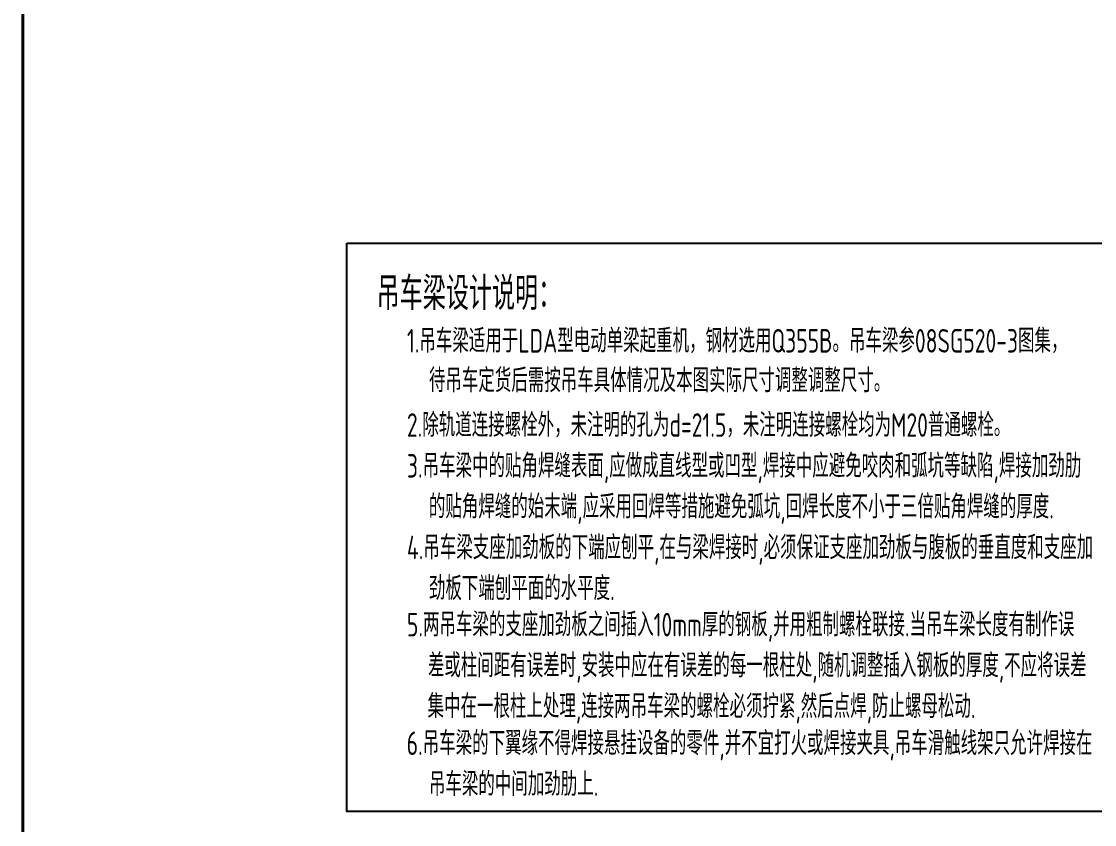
# Model space of a CAD drawing. Extents: x 447413 to 2975780, y -1432727 to 1301644.
# Drawn here: x 2618655 to 2652848, y -129336 to -103759 of the extents above; entities that cross this region are included whole.
import ezdxf

# ---------------------------------------------------------------- set-up
doc = ezdxf.new("R2010")
doc.units = 0
doc.header["$LTSCALE"] = 1000
doc.header["$MEASUREMENT"] = 0
doc.linetypes.add('CONTINOUS', pattern=[0])
doc.layers.add('TEXT', color=6, linetype='Continuous')
doc.layers.add('图框', color=253, linetype='Continuous')
doc.layers.add('辅助层', color=175, linetype='CONTINOUS', plot=False)
doc.styles.add('_HZTXT', font='tssdeng.shx', dxfattribs={"width": 0.7, "bigfont": 'HZTXT.shx'})

# ---------------------------------------------------------------- blocks, each defined once
blk = doc.blocks.new('A$C6B0021A6')
at = {"layer": '图框', "color": 153, "const_width": 58, "elevation": -84000}
blk.add_lwpolyline([(111420, 1020), (2520, 1020), (2520, 83120), (111420, 83120)], close=True, dxfattribs=at)

msp = doc.modelspace()

# ---------------------------------------------------------------- linework, layer by layer
at = {"layer": '辅助层', "elevation": 252000}
msp.add_lwpolyline([(2629017.7, -110821), (2678179.1, -110821), (2678179.1, -128923.5), (2629017.7, -128923.5)], close=True, dxfattribs=at)

# ---------------------------------------------------------------- block references
at = {"xscale": 1.5, "yscale": 1.5, "zscale": 1.5, "rotation": 270}
msp.add_blockref('A$C6B0021A6', (2617168.3, 31891.5, 252000), dxfattribs=at)

# ---------------------------------------------------------------- texts
at = {"layer": 'TEXT', "style": '_HZTXT', "width": 0.7}
for s, height, p in [('吊车梁设计说明：', 1050, (2629973.2, -112947.4, 252000)), ('1.吊车梁适用于LDA型电动单梁起重机，钢材选用Q355B。吊车梁参08SG520-3图集，', 750, (2630937.3, -114305.1, 252000)), ('  待吊车定货后需按吊车具体情况及本图实际尺寸调整调整尺寸。', 750, (2631001.6, -115566.3, 252000)), ('2.除轨道连接螺栓外，未注明的孔为d=21.5，未注明连接螺栓均为M20普通螺栓。', 750, (2630937.3, -116987.4, 252000)), ('3.吊车梁中的贴角焊缝表面,应做成直线型或凹型,焊接中应避免咬肉和弧坑等缺陷,焊接加劲肋', 750, (2630937.3, -118287.4, 252000)), ('  的贴角焊缝的始末端,应采用回焊等措施避免弧坑,回焊长度不小于三倍贴角焊缝的厚度.', 750, (2631000.7, -119587.4, 252000)), ('4.吊车梁支座加劲板的下端应刨平,在与梁焊接时,必须保证支座加劲板与腹板的垂直度和支座加', 750, (2630937.3, -120887.4, 252000)), ('  劲板下端刨平面的水平度.', 750, (2631000.7, -122187.4, 252000)), ('5.两吊车梁的支座加劲板之间插入10mm厚的钢板,并用粗制螺栓联接.当吊车梁长度有制作误', 750, (2630937.3, -123344.9, 252000)), ('  差或柱间距有误差时,安装中应在有误差的每一根柱处,随机调整插入钢板的厚度,不应将误差', 750, (2630967.9, -124644.9, 252000)), ('  集中在一根柱上处理,连接两吊车梁的螺栓必须拧紧,然后点焊,防止螺母松动.', 750, (2630957.7, -125944.9, 252000)), ('6.吊车梁的下翼缘不得焊接悬挂设备的零件,并不宜打火或焊接夹具,吊车滑触线架只允许焊接在', 750, (2630930.2, -127122.8, 252000)), ('  吊车梁的中间加劲肋上.', 750, (2631001.6, -128422.8, 252000))]:
    msp.add_text(s, height=height, dxfattribs=at).set_placement(p)

doc.saveas('drawing.dxf')
